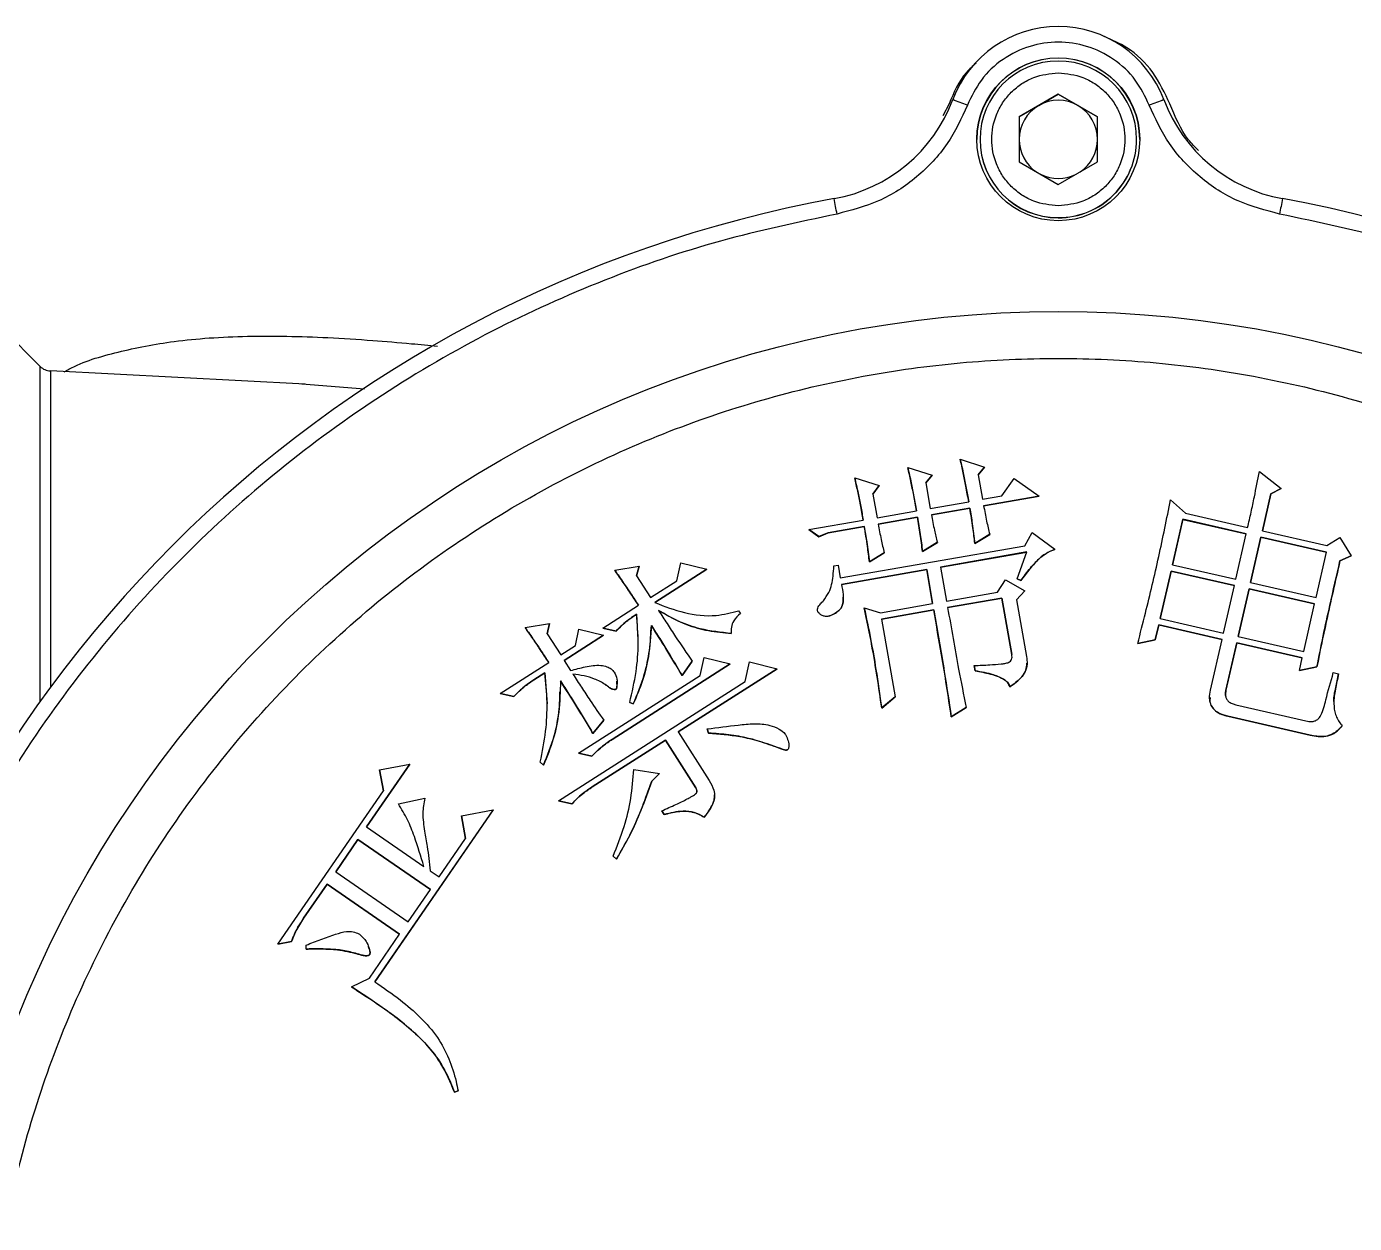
# Model space of a CAD drawing. Header units: millimetres. Extents: x 1890 to 4327, y 775 to 2498.
# Drawn here: x 3596.5 to 3681.3, y 2220.8 to 2297.2 of the extents above; entities that cross this region are included whole.
import ezdxf

# ---------------------------------------------------------------- set-up
doc = ezdxf.new("R2010")
doc.units = ezdxf.units.MM

msp = doc.modelspace()

# ---------------------------------------------------------------- linework, layer by layer
at = {"color": 7, "linetype": 'Continuous', "lineweight": 25}
for p, q in [((3662.436, 2292.929), (3659.936, 2291.486)), ((3661.186, 2292.201), (3662.436, 2292.923)), ((3664.936, 2291.486), (3662.436, 2292.929)), ((3662.436, 2292.923), (3662.436, 2292.929)), ((3662.436, 2292.923), (3663.686, 2292.201)), ((3655.466, 2292.311), (3655.069, 2291.546)), ((3659.936, 2291.479), (3661.186, 2292.201)), ((3663.686, 2292.201), (3664.936, 2291.479)), ((3659.936, 2291.486), (3659.936, 2288.599)), ((3664.936, 2288.599), (3664.936, 2291.486)), ((3657.436, 2290.041), (3657.436, 2290.03)), ((3667.436, 2290.03), (3667.436, 2290.041)), ((3659.936, 2288.599), (3662.436, 2287.156)), ((3662.436, 2287.156), (3664.936, 2288.599)), ((3597.409, 2275.541), (3595.077, 2277.873)), ((3597.408, 2254.143), (3597.409, 2275.541)), ((3614.339, 2274.397), (3598.063, 2275.25)), ((3598.063, 2275.25), (3598.063, 2255.043)), ((3618.131, 2274.094), (3614.125, 2274.408)), ((3656.171, 2269.611), (3657.727, 2269.11)), ((3652.821, 2269.095), (3654.383, 2268.597)), ((3657.727, 2269.11), (3657.324, 2268.62)), ((3657.324, 2268.618), (3657.727, 2269.108)), ((3657.727, 2269.11), (3657.727, 2269.108)), ((3675.282, 2268.84), (3676.662, 2267.746)), ((3649.431, 2268.435), (3650.99, 2267.934)), ((3650.99, 2267.934), (3650.597, 2267.377)), ((3650.597, 2267.375), (3650.99, 2267.932)), ((3650.99, 2267.934), (3650.99, 2267.932)), ((3654.383, 2268.597), (3653.977, 2268.106)), ((3653.977, 2268.106), (3654.262, 2266.472)), ((3653.978, 2268.104), (3654.383, 2268.594)), ((3654.383, 2268.597), (3654.383, 2268.594)), ((3657.324, 2268.62), (3657.599, 2267.055)), ((3658.824, 2267.269), (3659.61, 2268.389)), ((3659.61, 2268.389), (3661.208, 2267.264)), ((3650.597, 2267.377), (3650.859, 2265.879)), ((3657.599, 2267.055), (3658.824, 2267.269)), ((3661.208, 2267.264), (3657.668, 2266.647)), ((3657.668, 2266.645), (3661.208, 2267.261)), ((3661.208, 2267.264), (3661.208, 2267.261)), ((3669.611, 2267.017), (3670.551, 2266.164)), ((3676.012, 2267.397), (3675.473, 2265.037)), ((3675.473, 2265.036), (3676.012, 2267.395)), ((3676.662, 2267.746), (3676.012, 2267.397)), ((3676.012, 2267.395), (3676.662, 2267.744)), ((3676.012, 2267.397), (3676.012, 2267.395)), ((3676.662, 2267.746), (3676.662, 2267.744)), ((3650.859, 2265.879), (3653.379, 2266.318)), ((3654.262, 2266.472), (3656.713, 2266.901)), ((3656.782, 2266.493), (3654.332, 2266.064)), ((3654.332, 2266.062), (3656.782, 2266.491)), ((3656.782, 2266.493), (3656.782, 2266.491)), ((3670.551, 2266.164), (3674.53, 2265.252)), ((3646.503, 2265.119), (3649.976, 2265.725)), ((3650.045, 2265.317), (3647.731, 2264.911)), ((3647.731, 2264.909), (3650.045, 2265.314)), ((3650.045, 2265.317), (3650.045, 2265.314)), ((3653.448, 2265.91), (3650.929, 2265.471)), ((3650.929, 2265.469), (3653.448, 2265.908)), ((3653.448, 2265.91), (3653.448, 2265.908)), ((3670.392, 2265.776), (3669.727, 2262.876)), ((3669.727, 2262.876), (3670.392, 2265.774)), ((3674.437, 2264.849), (3670.392, 2265.776)), ((3670.392, 2265.776), (3670.392, 2265.774)), ((3670.392, 2265.774), (3674.437, 2264.847)), ((3647.143, 2264.669), (3646.503, 2265.119)), ((3646.503, 2265.119), (3646.503, 2265.117)), ((3646.503, 2265.117), (3647.143, 2264.667)), ((3647.731, 2264.911), (3647.143, 2264.669)), ((3647.143, 2264.667), (3647.731, 2264.909)), ((3647.143, 2264.669), (3647.143, 2264.667)), ((3647.731, 2264.911), (3647.731, 2264.909)), ((3658.056, 2264.818), (3657.108, 2264.233)), ((3657.108, 2264.231), (3658.056, 2264.816)), ((3658.056, 2264.818), (3658.056, 2264.816)), ((3660.288, 2264.086), (3660.771, 2264.944)), ((3660.771, 2264.944), (3662.222, 2263.863)), ((3673.772, 2261.949), (3674.437, 2264.849)), ((3675.38, 2264.633), (3674.715, 2261.733)), ((3674.715, 2261.733), (3675.38, 2264.631)), ((3679.562, 2263.678), (3675.38, 2264.633)), ((3675.38, 2264.633), (3675.38, 2264.631)), ((3675.38, 2264.631), (3679.561, 2263.676)), ((3675.473, 2265.037), (3679.587, 2264.096)), ((3679.587, 2264.096), (3680.414, 2264.615)), ((3680.414, 2264.615), (3681.144, 2263.454)), ((3648.514, 2262.032), (3660.288, 2264.086)), ((3651.319, 2263.642), (3650.369, 2263.056)), ((3650.369, 2263.054), (3651.319, 2263.64)), ((3651.319, 2263.642), (3651.319, 2263.64)), ((3654.712, 2264.307), (3653.759, 2263.719)), ((3653.759, 2263.717), (3654.712, 2264.305)), ((3653.759, 2263.719), (3653.759, 2263.717)), ((3654.712, 2264.307), (3654.712, 2264.305)), ((3660.429, 2263.691), (3654.915, 2262.728)), ((3654.915, 2262.726), (3660.429, 2263.688)), ((3657.108, 2264.233), (3657.108, 2264.231)), ((3659.815, 2261.972), (3660.429, 2263.691)), ((3678.896, 2260.778), (3679.562, 2263.678)), ((3634.103, 2262.531), (3635.667, 2262.79)), ((3635.667, 2262.79), (3635.485, 2262.176)), ((3635.485, 2262.176), (3635.667, 2262.788)), ((3635.667, 2262.79), (3635.667, 2262.788)), ((3638.074, 2261.858), (3638.328, 2263.006)), ((3638.328, 2263.006), (3639.993, 2262.592)), ((3648.101, 2262.8), (3648.373, 2262.848)), ((3648.373, 2262.848), (3648.514, 2262.032)), ((3650.369, 2263.056), (3650.369, 2263.054)), ((3669.727, 2262.876), (3673.772, 2261.949)), ((3681.144, 2263.454), (3680.427, 2263.12)), ((3680.427, 2263.118), (3681.144, 2263.452)), ((3680.427, 2263.12), (3680.427, 2263.118)), ((3681.144, 2263.454), (3681.144, 2263.452)), ((3635.485, 2262.176), (3636.381, 2260.774)), ((3639.993, 2262.592), (3636.661, 2260.461)), ((3636.661, 2260.458), (3639.993, 2262.59)), ((3639.993, 2262.592), (3639.993, 2262.59)), ((3654.031, 2262.573), (3648.586, 2261.623)), ((3648.586, 2261.621), (3654.031, 2262.571)), ((3654.411, 2260.395), (3654.031, 2262.573)), ((3654.031, 2262.573), (3654.031, 2262.571)), ((3654.031, 2262.571), (3654.411, 2260.395)), ((3654.915, 2262.728), (3655.295, 2260.55)), ((3660.047, 2261.87), (3659.815, 2261.972)), ((3659.815, 2261.972), (3659.815, 2261.97)), ((3659.815, 2261.97), (3660.047, 2261.868)), ((3669.634, 2262.471), (3668.941, 2259.437)), ((3668.941, 2259.437), (3669.634, 2262.468)), ((3673.68, 2261.543), (3669.634, 2262.471)), ((3669.634, 2262.471), (3669.634, 2262.468)), ((3669.634, 2262.468), (3673.679, 2261.541)), ((3636.381, 2260.774), (3638.074, 2261.858)), ((3655.295, 2260.55), (3658.562, 2261.12)), ((3658.562, 2261.12), (3659.058, 2261.908)), ((3659.058, 2261.908), (3660.301, 2261.215)), ((3660.301, 2261.215), (3659.769, 2260.629)), ((3659.77, 2260.627), (3660.301, 2261.213)), ((3660.047, 2261.87), (3660.047, 2261.868)), ((3660.301, 2261.215), (3660.301, 2261.213)), ((3672.986, 2258.51), (3673.68, 2261.543)), ((3674.622, 2261.328), (3673.929, 2258.294)), ((3673.929, 2258.294), (3674.622, 2261.326)), ((3678.804, 2260.372), (3674.622, 2261.328)), ((3674.622, 2261.328), (3674.622, 2261.326)), ((3674.622, 2261.326), (3678.803, 2260.37)), ((3674.715, 2261.733), (3678.896, 2260.778)), ((3633.343, 2258.832), (3635.621, 2260.289)), ((3648.704, 2260.801), (3648.704, 2260.803)), ((3651.075, 2259.812), (3654.411, 2260.395)), ((3658.839, 2260.747), (3655.367, 2260.141)), ((3655.367, 2260.139), (3658.839, 2260.745)), ((3659.469, 2257.141), (3658.839, 2260.747)), ((3658.839, 2260.747), (3658.839, 2260.745)), ((3658.839, 2260.745), (3659.469, 2257.139)), ((3659.769, 2260.629), (3660.399, 2257.023)), ((3678.11, 2257.339), (3678.804, 2260.372)), ((3635.493, 2259.713), (3635.493, 2259.711)), ((3635.493, 2259.711), (3635.58, 2258.078)), ((3642.019, 2259.937), (3642.132, 2259.762)), ((3650.04, 2260.126), (3651.075, 2259.812)), ((3650.04, 2260.126), (3650.04, 2260.124)), ((3654.483, 2259.987), (3651.147, 2259.404)), ((3651.147, 2259.402), (3654.483, 2259.985)), ((3651.147, 2259.404), (3652.012, 2254.437)), ((3654.483, 2259.987), (3654.483, 2259.985)), ((3668.941, 2259.437), (3672.986, 2258.51)), ((3628.378, 2258.871), (3629.94, 2259.128)), ((3629.94, 2259.128), (3629.793, 2258.457)), ((3629.794, 2258.457), (3629.94, 2259.125)), ((3629.94, 2259.128), (3629.94, 2259.125)), ((3631.589, 2257.71), (3631.82, 2258.765)), ((3631.82, 2258.765), (3633.389, 2258.37)), ((3634.203, 2258.642), (3633.343, 2258.832)), ((3633.343, 2258.832), (3633.343, 2258.83)), ((3633.343, 2258.83), (3634.203, 2258.64)), ((3634.203, 2258.64), (3634.203, 2258.642)), ((3636.443, 2259.004), (3636.443, 2259.002)), ((3668.848, 2259.034), (3668.63, 2258.089)), ((3668.63, 2258.087), (3668.848, 2259.032)), ((3672.894, 2258.107), (3668.848, 2259.034)), ((3668.848, 2259.034), (3668.848, 2259.032)), ((3668.848, 2259.032), (3672.893, 2258.105)), ((3629.793, 2258.457), (3630.654, 2257.111)), ((3630.654, 2257.111), (3631.589, 2257.71)), ((3633.389, 2258.37), (3630.877, 2256.762)), ((3630.878, 2256.76), (3633.389, 2258.368)), ((3633.389, 2258.37), (3633.389, 2258.368)), ((3668.63, 2258.089), (3667.51, 2257.847)), ((3667.51, 2257.845), (3668.63, 2258.087)), ((3667.51, 2257.847), (3667.51, 2257.845)), ((3668.63, 2258.089), (3668.63, 2258.087)), ((3672.151, 2254.87), (3672.894, 2258.107)), ((3673.836, 2257.891), (3673.14, 2254.855)), ((3673.14, 2254.853), (3673.836, 2257.889)), ((3678.018, 2256.936), (3673.836, 2257.891)), ((3673.836, 2257.891), (3673.836, 2257.889)), ((3673.836, 2257.889), (3678.017, 2256.934)), ((3673.929, 2258.294), (3678.11, 2257.339)), ((3639.556, 2255.809), (3639.81, 2256.96)), ((3639.81, 2256.96), (3641.475, 2256.541)), ((3659.469, 2257.139), (3659.469, 2257.141)), ((3677.833, 2256.126), (3678.018, 2256.936)), ((3626.798, 2254.646), (3629.893, 2256.626)), ((3629.649, 2255.976), (3628.948, 2255.529)), ((3629.649, 2255.976), (3629.649, 2255.974)), ((3630.877, 2256.762), (3631.288, 2256.12)), ((3641.475, 2256.541), (3633.939, 2251.72)), ((3633.939, 2251.718), (3641.475, 2256.539)), ((3644.472, 2256.235), (3638.161, 2252.198)), ((3638.162, 2252.196), (3644.472, 2256.233)), ((3639.053, 2256.721), (3638.403, 2255.809)), ((3638.403, 2255.807), (3639.053, 2256.719)), ((3639.053, 2256.721), (3639.053, 2256.719)), ((3641.475, 2256.541), (3641.475, 2256.539)), ((3642.438, 2255.426), (3642.708, 2256.672)), ((3642.708, 2256.672), (3644.472, 2256.235)), ((3644.472, 2256.235), (3644.472, 2256.233)), ((3657.124, 2256.098), (3657.065, 2256.44)), ((3657.065, 2256.44), (3657.065, 2256.438)), ((3657.065, 2256.438), (3657.124, 2256.096)), ((3657.124, 2256.098), (3657.124, 2256.096)), ((3660.444, 2256.581), (3660.444, 2256.583)), ((3678.953, 2256.363), (3677.833, 2256.126)), ((3677.833, 2256.124), (3678.953, 2256.361)), ((3677.833, 2256.126), (3677.833, 2256.124)), ((3678.953, 2256.363), (3678.953, 2256.361)), ((3680.001, 2255.983), (3680.337, 2255.906)), ((3628.948, 2255.527), (3629.649, 2255.974)), ((3628.948, 2255.529), (3628.948, 2255.527)), ((3629.649, 2255.974), (3629.78, 2253.993)), ((3630.517, 2247.803), (3642.438, 2255.426)), ((3631.784, 2250.839), (3639.556, 2255.809)), ((3633.502, 2255.231), (3633.502, 2255.229)), ((3634.253, 2255.443), (3634.253, 2255.445)), ((3638.403, 2255.809), (3638.403, 2255.807)), ((3627.659, 2254.458), (3626.798, 2254.646)), ((3626.798, 2254.646), (3626.798, 2254.643)), ((3626.798, 2254.643), (3627.659, 2254.456)), ((3627.659, 2254.458), (3627.659, 2254.456)), ((3630.634, 2254.752), (3630.634, 2254.755)), ((3634.19, 2254.929), (3634.19, 2254.931)), ((3652.012, 2254.437), (3651.155, 2253.728)), ((3651.155, 2253.725), (3652.012, 2254.434)), ((3652.012, 2254.437), (3652.012, 2254.434)), ((3659.335, 2255.084), (3659.335, 2255.082)), ((3672.096, 2254.392), (3672.096, 2254.39)), ((3673.14, 2254.855), (3673.14, 2254.853)), ((3635.287, 2253.985), (3635.061, 2254.086)), ((3635.061, 2254.086), (3635.061, 2254.083)), ((3635.061, 2254.083), (3635.287, 2253.983)), ((3635.287, 2253.985), (3635.287, 2253.983)), ((3651.155, 2253.728), (3651.155, 2253.725)), ((3656.554, 2253.756), (3655.601, 2253.168)), ((3655.601, 2253.166), (3656.554, 2253.754)), ((3656.554, 2253.756), (3656.554, 2253.754)), ((3673.78, 2253.93), (3678.434, 2252.864)), ((3633.404, 2252.943), (3632.714, 2252.092)), ((3632.714, 2252.09), (3633.404, 2252.94)), ((3633.404, 2252.943), (3633.404, 2252.94)), ((3655.601, 2253.168), (3655.601, 2253.166)), ((3678.519, 2251.994), (3673.258, 2253.198)), ((3673.258, 2253.198), (3673.258, 2253.196)), ((3673.258, 2253.196), (3678.519, 2251.992)), ((3632.714, 2252.092), (3632.714, 2252.09)), ((3638.161, 2252.198), (3640.142, 2249.1)), ((3640.101, 2252.123), (3640.011, 2252.396)), ((3640.011, 2252.396), (3640.011, 2252.393)), ((3640.011, 2252.393), (3640.101, 2252.121)), ((3640.101, 2252.123), (3640.101, 2252.121)), ((3678.519, 2251.994), (3678.519, 2251.992)), ((3637.342, 2251.674), (3632.667, 2248.684)), ((3632.667, 2248.682), (3637.342, 2251.672)), ((3633.939, 2251.718), (3633.939, 2251.72)), ((3639.284, 2248.635), (3637.342, 2251.674)), ((3637.342, 2251.674), (3637.342, 2251.672)), ((3637.342, 2251.672), (3639.284, 2248.633)), ((3644.567, 2251.189), (3644.567, 2251.191)), ((3645.142, 2251.065), (3645.142, 2251.063)), ((3645.207, 2251.471), (3645.207, 2251.473)), ((3621.017, 2250.132), (3618.258, 2246.133)), ((3618.259, 2246.132), (3621.017, 2250.13)), ((3619.085, 2249.778), (3621.017, 2250.132)), ((3621.017, 2250.132), (3621.017, 2250.13)), ((3629.557, 2250.074), (3629.349, 2250.269)), ((3629.349, 2250.269), (3629.349, 2250.267)), ((3629.349, 2250.267), (3629.557, 2250.071)), ((3629.557, 2250.074), (3629.557, 2250.071)), ((3632.647, 2250.649), (3631.784, 2250.839)), ((3631.784, 2250.839), (3631.784, 2250.837)), ((3631.784, 2250.837), (3632.647, 2250.647)), ((3632.647, 2250.649), (3632.647, 2250.647)), ((3619.337, 2248.427), (3619.085, 2249.778)), ((3619.085, 2249.778), (3619.085, 2249.776)), ((3619.085, 2249.776), (3619.336, 2248.426)), ((3635.323, 2249.809), (3636.975, 2249.547)), ((3636.975, 2249.547), (3636.466, 2249.057)), ((3636.466, 2249.054), (3636.975, 2249.545)), ((3636.975, 2249.547), (3636.975, 2249.545)), ((3612.594, 2238.654), (3619.337, 2248.427)), ((3632.667, 2248.684), (3632.667, 2248.682)), ((3636.466, 2249.057), (3636.466, 2249.054)), ((3639.284, 2248.635), (3639.284, 2248.633)), ((3620.285, 2247.602), (3621.969, 2247.959)), ((3631.375, 2247.613), (3630.517, 2247.803)), ((3630.517, 2247.803), (3630.517, 2247.801)), ((3630.517, 2247.801), (3631.375, 2247.611)), ((3631.375, 2247.613), (3631.375, 2247.611)), ((3640.487, 2248.17), (3640.487, 2248.172)), ((3626.344, 2247.214), (3618.774, 2236.242)), ((3618.774, 2236.24), (3626.344, 2247.212)), ((3624.317, 2246.845), (3626.344, 2247.214)), ((3624.584, 2245.393), (3624.317, 2246.845)), ((3624.317, 2246.845), (3624.317, 2246.842)), ((3624.317, 2246.842), (3624.584, 2245.393)), ((3626.344, 2247.214), (3626.344, 2247.212)), ((3637.252, 2246.925), (3637.103, 2247.158)), ((3637.103, 2247.158), (3637.103, 2247.156)), ((3637.103, 2247.156), (3637.252, 2246.923)), ((3637.252, 2246.925), (3637.252, 2246.923)), ((3639.826, 2246.758), (3639.826, 2246.76)), ((3618.258, 2246.133), (3621.915, 2243.611)), ((3617.706, 2245.332), (3616.288, 2243.274)), ((3616.289, 2243.274), (3617.706, 2245.33)), ((3622.337, 2242.137), (3617.706, 2245.332)), ((3617.706, 2245.33), (3617.706, 2245.332)), ((3617.706, 2245.33), (3622.336, 2242.135)), ((3622.889, 2242.938), (3624.584, 2245.393)), ((3634.216, 2244.079), (3634.008, 2244.274)), ((3634.008, 2244.274), (3634.008, 2244.272)), ((3634.008, 2244.272), (3634.216, 2244.077)), ((3616.288, 2243.274), (3620.919, 2240.079)), ((3622.316, 2243.333), (3622.889, 2242.938)), ((3634.216, 2244.077), (3634.216, 2244.079)), ((3615.736, 2242.476), (3614.236, 2240.303)), ((3614.236, 2240.301), (3615.736, 2242.473)), ((3620.367, 2239.28), (3615.736, 2242.476)), ((3615.736, 2242.476), (3615.736, 2242.473)), ((3615.736, 2242.473), (3620.366, 2239.279)), ((3620.919, 2240.079), (3622.337, 2242.137)), ((3614.236, 2240.303), (3614.236, 2240.301)), ((3618.433, 2236.478), (3620.367, 2239.28)), ((3613.463, 2238.813), (3612.594, 2238.654)), ((3612.594, 2238.652), (3613.463, 2238.811)), ((3612.594, 2238.654), (3612.594, 2238.652)), ((3613.463, 2238.813), (3613.463, 2238.811)), ((3614.4, 2238.335), (3614.403, 2238.584)), ((3618.382, 2238.477), (3618.382, 2238.479)), ((3617.649, 2238.032), (3617.649, 2238.03)), ((3618.458, 2237.979), (3618.458, 2237.981)), ((3617.287, 2235.921), (3618.433, 2236.478)), ((3624.096, 2229.284), (3623.865, 2229.191)), ((3623.865, 2229.189), (3624.096, 2229.282)), ((3623.865, 2229.191), (3623.865, 2229.189)), ((3624.096, 2229.284), (3624.096, 2229.282))]:
    msp.add_line(p, q, dxfattribs=at)
for centre, radius in [((3662.436, 2290.047), 5.2), ((3662.436, 2207.547), 71.5)]:
    msp.add_circle(centre, radius, dxfattribs=at)
for centre, radius, start, end in [((3662.436, 2290.045), 7.2, 20.5868, 159.4132), ((3662.436, 2290.03), 5.2, 0.00011, 179.99974), ((3662.436, 2290.041), 5, 359.99994, 179.99975), ((3646.335, 2296.093), 10, 280.30605, 339.41322), ((3612.595, 2175.697), 124.573, 69.2983, 69.75789), ((3662.436, 2290.036), 2.5, 59.99975, 119.99962), ((3712.278, 2175.696), 124.574, 110.24211, 110.7017), ((3678.538, 2296.093), 10, 200.58678, 259.69395), ((3662.436, 2290.036), 2.5, 119.9996, 179.99966), ((3662.436, 2290.036), 2.5, 359.99971, 59.99978), ((3662.436, 2290.041), 5, 179.99991, 269.99976), ((3662.436, 2290.03), 5, 179.99991, 269.99976), ((3662.436, 2290.036), 2.5, 179.99971, 236.17979), ((3662.436, 2290.041), 5, 269.99962, 359.99978), ((3662.436, 2290.03), 5, 269.99962, 359.99978), ((3662.436, 2290.036), 2.5, 303.81959, 359.99967), ((3662.436, 2290.036), 2.5, 243.81973, 296.17964), ((3662.436, 2207.545), 80, 100.30604, 169.69383), ((3010.152, 2169.485), 648.57, 10.284007, 10.372163), ((4314.74, 2169.481), 648.589, 169.627839, 169.715992), ((3662.437, 2207.545), 80, 10.30617, 79.69396), ((3598.116, 2276.248), 1, 224.99969, 266.99945)]:
    msp.add_arc(centre, radius, start, end, dxfattribs=at)
for points, knots in [([(3668.241, 2292.227), (3667.976, 2292.78), (3667.435, 2293.914), (3666.017, 2295.223), (3664.301, 2296.061), (3662.436, 2296.337), (3660.572, 2296.061), (3658.856, 2295.223), (3657.438, 2293.914), (3656.897, 2292.78), (3656.632, 2292.227)], [0, 0, 0, 0, 0.122089, 0.25, 0.377911, 0.5, 0.622089, 0.75, 0.877911, 1, 1, 1, 1]), ([(3669.562, 2292.311), (3669.235, 2293.001), (3668.582, 2294.381), (3667.064, 2295.873), (3665.868, 2296.388), (3665.374, 2296.601)], [0, 0, 0, 0, 0.369702, 0.739405, 1, 1, 1, 1]), ([(3657.183, 2294.904), (3656.967, 2294.714), (3656.177, 2294.017), (3655.766, 2293.029), (3655.466, 2292.311)], [0, 0, 0, 0, 0.272938, 1, 1, 1, 1]), ([(3662.436, 2285.792), (3661.902, 2285.849), (3661.079, 2285.937), (3660.09, 2286.467), (3659.41, 2287.015), (3658.858, 2287.696), (3658.344, 2288.685), (3658.084, 2290.042), (3658.344, 2291.4), (3658.858, 2292.389), (3659.41, 2293.07), (3660.09, 2293.618), (3661.079, 2294.148), (3661.902, 2294.236), (3662.436, 2294.292)], [0, 0, 0, 0, 0.119728, 0.18418, 0.25, 0.31582, 0.380272, 0.5, 0.619728, 0.68418, 0.75, 0.81582, 0.880272, 1, 1, 1, 1]), ([(3662.436, 2294.292), (3662.971, 2294.236), (3663.793, 2294.148), (3664.783, 2293.618), (3665.463, 2293.07), (3666.015, 2292.389), (3666.529, 2291.399), (3666.789, 2290.042), (3666.529, 2288.685), (3666.015, 2287.696), (3665.463, 2287.015), (3664.783, 2286.467), (3663.793, 2285.937), (3662.971, 2285.849), (3662.436, 2285.792)], [0, 0, 0, 0, 0.119728, 0.18418, 0.25, 0.31582, 0.380272, 0.5, 0.619728, 0.68418, 0.75, 0.81582, 0.880272, 1, 1, 1, 1]), ([(3656.632, 2292.227), (3656.241, 2291.38), (3655.446, 2289.657), (3653.456, 2287.565), (3651.043, 2285.981), (3649.206, 2285.506), (3648.303, 2285.272)], [0, 0, 0, 0, 0.245796, 0.5, 0.754204, 1, 1, 1, 1]), ([(3676.57, 2285.272), (3675.667, 2285.506), (3673.83, 2285.981), (3671.417, 2287.565), (3669.427, 2289.657), (3668.631, 2291.38), (3668.241, 2292.227)], [0, 0, 0, 0, 0.245796, 0.5, 0.754204, 1, 1, 1, 1]), ([(3671.384, 2289.322), (3671.165, 2289.547), (3670.342, 2290.392), (3669.892, 2291.499), (3669.562, 2292.311)], [0, 0, 0, 0, 0.265546, 1, 1, 1, 1]), ([(3648.303, 2285.272), (3645.807, 2284.746), (3640.77, 2283.683), (3633.392, 2281.145), (3626.15, 2277.875), (3619.171, 2273.813), (3612.568, 2269.001), (3606.475, 2263.509), (3600.982, 2257.415), (3596.17, 2250.812), (3592.108, 2243.833), (3588.839, 2236.591), (3586.3, 2229.214), (3585.237, 2224.177), (3584.711, 2221.681)], [0, 0, 0, 0, 0.079959, 0.161371, 0.244142, 0.328893, 0.414217, 0.5, 0.585778, 0.671102, 0.755858, 0.838624, 0.920039, 1, 1, 1, 1]), ([(3740.162, 2221.681), (3739.635, 2224.176), (3738.573, 2229.214), (3736.034, 2236.591), (3732.765, 2243.833), (3728.703, 2250.812), (3723.891, 2257.415), (3718.398, 2263.508), (3712.305, 2269.001), (3705.702, 2273.813), (3698.723, 2277.875), (3691.481, 2281.145), (3684.104, 2283.683), (3679.066, 2284.746), (3676.57, 2285.272)], [0, 0, 0, 0, 0.079959, 0.161371, 0.244142, 0.328893, 0.414217, 0.5, 0.585778, 0.671102, 0.755858, 0.838624, 0.920039, 1, 1, 1, 1]), ([(3598.951, 2275.203), (3599.046, 2275.258), (3600.045, 2275.832), (3602.36, 2276.497), (3605.397, 2277.108), (3608.216, 2277.376), (3610.616, 2277.483), (3613.148, 2277.483), (3615.815, 2277.39), (3618.478, 2277.221), (3620.82, 2277.027), (3622.229, 2276.885), (3622.785, 2276.829)], [0, 0, 0, 0, 0.017525, 0.184137, 0.353482, 0.450762, 0.551832, 0.651487, 0.750721, 0.855208, 0.942911, 1, 1, 1, 1]), ([(3593.936, 2207.553), (3593.991, 2209.642), (3594.101, 2213.821), (3595.011, 2220.159), (3596.497, 2226.512), (3598.671, 2232.877), (3601.502, 2239.101), (3605.016, 2245.123), (3609.17, 2250.815), (3613.913, 2256.077), (3619.175, 2260.82), (3624.866, 2264.974), (3630.889, 2268.488), (3637.112, 2271.319), (3643.478, 2273.491), (3649.83, 2274.986), (3656.169, 2275.863), (3662.436, 2276.148), (3668.704, 2275.863), (3675.042, 2274.986), (3681.395, 2273.491), (3687.761, 2271.319), (3693.984, 2268.488), (3700.006, 2264.974), (3705.698, 2260.82), (3710.96, 2256.077), (3715.703, 2250.815), (3719.857, 2245.123), (3723.371, 2239.101), (3726.202, 2232.878), (3728.376, 2226.512), (3729.862, 2220.159), (3730.772, 2213.821), (3730.882, 2209.642), (3730.936, 2207.553)], [0, 0, 0, 0, 0.0291236, 0.0582485, 0.08912, 0.1199941, 0.1519015, 0.1843128, 0.2170688, 0.25, 0.2829312, 0.3156872, 0.3480985, 0.3800059, 0.4108775, 0.4417515, 0.4708745, 0.5, 0.529123, 0.5582485, 0.58912, 0.6199941, 0.6519015, 0.6843128, 0.7170688, 0.75, 0.7829312, 0.8156872, 0.8480985, 0.8800059, 0.9108775, 0.9417515, 0.9708751, 1, 1, 1, 1]), ([(3656.713, 2266.901), (3656.654, 2267.23), (3656.544, 2267.847), (3656.364, 2268.751), (3656.235, 2269.324), (3656.171, 2269.611)], [0, 0, 0, 0, 0.361832, 0.680859, 1, 1, 1, 1]), ([(3656.171, 2269.609), (3656.244, 2269.284), (3656.381, 2268.672), (3656.558, 2267.767), (3656.661, 2267.189), (3656.713, 2266.899)], [0, 0, 0, 0, 0.361838, 0.680876, 1, 1, 1, 1]), ([(3653.379, 2266.318), (3653.32, 2266.647), (3653.208, 2267.275), (3653.024, 2268.201), (3652.889, 2268.797), (3652.821, 2269.095)], [0, 0, 0, 0, 0.353076, 0.676475, 1, 1, 1, 1]), ([(3652.821, 2269.093), (3652.895, 2268.768), (3653.036, 2268.145), (3653.219, 2267.218), (3653.325, 2266.617), (3653.379, 2266.316)], [0, 0, 0, 0, 0.353086, 0.676497, 1, 1, 1, 1]), ([(3674.53, 2265.252), (3674.604, 2265.577), (3674.752, 2266.227), (3675.005, 2267.423), (3675.176, 2268.295), (3675.282, 2268.84)], [0, 0, 0, 0, 0.2727442, 0.5454921, 1, 1, 1, 1]), ([(3649.976, 2265.725), (3649.917, 2266.053), (3649.806, 2266.671), (3649.628, 2267.575), (3649.497, 2268.148), (3649.431, 2268.435)], [0, 0, 0, 0, 0.361759, 0.680808, 1, 1, 1, 1]), ([(3649.431, 2268.433), (3649.505, 2268.108), (3649.644, 2267.496), (3649.821, 2266.591), (3649.924, 2266.012), (3649.976, 2265.723)], [0, 0, 0, 0, 0.361772, 0.680844, 1, 1, 1, 1]), ([(3667.51, 2257.847), (3667.675, 2258.493), (3668.146, 2260.335), (3668.867, 2263.388), (3669.363, 2265.807), (3669.611, 2267.017)], [0, 0, 0, 0, 0.212581, 0.606192, 1, 1, 1, 1]), ([(3657.108, 2264.233), (3657.068, 2264.564), (3657.003, 2265.107), (3656.888, 2265.86), (3656.817, 2266.282), (3656.782, 2266.493)], [0, 0, 0, 0, 0.437841, 0.718884, 1, 1, 1, 1]), ([(3656.782, 2266.491), (3656.837, 2266.162), (3656.928, 2265.622), (3657.031, 2264.868), (3657.083, 2264.443), (3657.108, 2264.231)], [0, 0, 0, 0, 0.43784, 0.718882, 1, 1, 1, 1]), ([(3657.668, 2266.647), (3657.697, 2266.483), (3657.756, 2266.155), (3657.878, 2265.544), (3657.987, 2265.1), (3658.056, 2264.818)], [0, 0, 0, 0, 0.267397, 0.53481, 1, 1, 1, 1]), ([(3650.369, 2263.056), (3650.331, 2263.388), (3650.27, 2263.932), (3650.154, 2264.684), (3650.081, 2265.106), (3650.045, 2265.317)], [0, 0, 0, 0, 0.437947, 0.718933, 1, 1, 1, 1]), ([(3650.045, 2265.314), (3650.101, 2264.986), (3650.192, 2264.446), (3650.301, 2263.693), (3650.346, 2263.267), (3650.369, 2263.054)], [0, 0, 0, 0, 0.437874, 0.718843, 1, 1, 1, 1]), ([(3650.929, 2265.471), (3650.959, 2265.307), (3651.019, 2264.979), (3651.143, 2264.368), (3651.251, 2263.924), (3651.319, 2263.642)], [0, 0, 0, 0, 0.267337, 0.534687, 1, 1, 1, 1]), ([(3653.759, 2263.719), (3653.716, 2264.085), (3653.651, 2264.635), (3653.539, 2265.364), (3653.478, 2265.728), (3653.448, 2265.91)], [0, 0, 0, 0, 0.499817, 0.749886, 1, 1, 1, 1]), ([(3653.448, 2265.908), (3653.508, 2265.544), (3653.599, 2264.998), (3653.694, 2264.267), (3653.737, 2263.9), (3653.759, 2263.717)], [0, 0, 0, 0, 0.499817, 0.749886, 1, 1, 1, 1]), ([(3654.332, 2266.064), (3654.362, 2265.9), (3654.423, 2265.572), (3654.539, 2264.984), (3654.646, 2264.565), (3654.712, 2264.307)], [0, 0, 0, 0, 0.278089, 0.556193, 1, 1, 1, 1]), ([(3662.222, 2263.863), (3662.005, 2263.772), (3661.529, 2263.573), (3660.797, 2262.869), (3660.339, 2262.259), (3660.047, 2261.87)], [0, 0, 0, 0, 0.234297, 0.511813, 1, 1, 1, 1]), ([(3660.047, 2261.868), (3660.244, 2262.137), (3660.632, 2262.667), (3661.28, 2263.353), (3661.84, 2263.744), (3662.169, 2263.845), (3662.222, 2263.861)], [0, 0, 0, 0, 0.333791, 0.656332, 0.944524, 1, 1, 1, 1]), ([(3647.433, 2260.58), (3647.56, 2260.751), (3647.902, 2261.211), (3648.047, 2262.011), (3648.086, 2262.583), (3648.101, 2262.8)], [0, 0, 0, 0, 0.268239, 0.722981, 1, 1, 1, 1]), ([(3680.427, 2263.12), (3680.279, 2262.471), (3679.982, 2261.171), (3679.473, 2258.922), (3679.146, 2257.316), (3678.953, 2256.363)], [0, 0, 0, 0, 0.289148, 0.578294, 1, 1, 1, 1]), ([(3678.953, 2256.361), (3679.084, 2257.015), (3679.345, 2258.322), (3679.847, 2260.573), (3680.211, 2262.171), (3680.427, 2263.118)], [0, 0, 0, 0, 0.289249, 0.578393, 1, 1, 1, 1]), ([(3635.621, 2260.289), (3635.439, 2260.568), (3635.101, 2261.085), (3634.59, 2261.829), (3634.265, 2262.297), (3634.103, 2262.531)], [0, 0, 0, 0, 0.369297, 0.684635, 1, 1, 1, 1]), ([(3634.103, 2262.529), (3634.293, 2262.255), (3634.645, 2261.747), (3635.155, 2261.002), (3635.466, 2260.525), (3635.621, 2260.286)], [0, 0, 0, 0, 0.3693, 0.684618, 1, 1, 1, 1]), ([(3648.586, 2261.623), (3648.628, 2261.411), (3648.712, 2260.985), (3648.717, 2260.459), (3648.574, 2260.1), (3648.313, 2259.86), (3648.041, 2259.665), (3647.802, 2259.599), (3647.749, 2259.584)], [0, 0, 0, 0, 0.257526, 0.517626, 0.611553, 0.706057, 0.933936, 1, 1, 1, 1]), ([(3636.661, 2260.461), (3637.286, 2260.22), (3638.538, 2259.737), (3640.407, 2259.52), (3641.541, 2259.813), (3642.019, 2259.937)], [0, 0, 0, 0, 0.365081, 0.731832, 1, 1, 1, 1]), ([(3647.053, 2259.954), (3647.057, 2260.006), (3647.069, 2260.167), (3647.238, 2260.369), (3647.372, 2260.514), (3647.433, 2260.58)], [0, 0, 0, 0, 0.206018, 0.636041, 1, 1, 1, 1]), ([(3647.749, 2259.582), (3647.874, 2259.63), (3648.121, 2259.725), (3648.405, 2259.928), (3648.606, 2260.152), (3648.701, 2260.446), (3648.696, 2260.665), (3648.693, 2260.801)], [0, 0, 0, 0, 0.236926, 0.466697, 0.61348, 0.760083, 1, 1, 1, 1]), ([(3635.493, 2259.713), (3635.354, 2259.62), (3635.077, 2259.435), (3634.635, 2259.088), (3634.361, 2258.805), (3634.203, 2258.642)], [0, 0, 0, 0, 0.297538, 0.595282, 1, 1, 1, 1]), ([(3634.203, 2258.64), (3634.318, 2258.761), (3634.549, 2259.002), (3634.978, 2259.364), (3635.305, 2259.584), (3635.493, 2259.711)], [0, 0, 0, 0, 0.297563, 0.595363, 1, 1, 1, 1]), ([(3635.061, 2254.086), (3635.213, 2254.736), (3635.504, 2255.978), (3635.652, 2257.875), (3635.546, 2259.097), (3635.493, 2259.713)], [0, 0, 0, 0, 0.352766, 0.673509, 1, 1, 1, 1]), ([(3641.552, 2258.483), (3640.886, 2258.557), (3639.742, 2258.684), (3638.176, 2259.221), (3637.333, 2259.71), (3636.905, 2259.957)], [0, 0, 0, 0, 0.407022, 0.699492, 1, 1, 1, 1]), ([(3636.905, 2259.957), (3637.085, 2259.676), (3637.443, 2259.114), (3638.148, 2258.028), (3638.695, 2257.237), (3639.053, 2256.721)], [0, 0, 0, 0, 0.257454, 0.514908, 1, 1, 1, 1]), ([(3636.905, 2259.955), (3637.49, 2259.625), (3638.496, 2259.057), (3640.095, 2258.632), (3641.063, 2258.531), (3641.552, 2258.481)], [0, 0, 0, 0, 0.407493, 0.700455, 1, 1, 1, 1]), ([(3642.132, 2259.762), (3641.974, 2259.618), (3641.708, 2259.375), (3641.537, 2258.897), (3641.547, 2258.617), (3641.552, 2258.483)], [0, 0, 0, 0, 0.431037, 0.72606, 1, 1, 1, 1]), ([(3647.749, 2259.584), (3647.668, 2259.576), (3647.518, 2259.562), (3647.308, 2259.643), (3647.167, 2259.761), (3647.076, 2259.867), (3647.058, 2259.933), (3647.053, 2259.954)], [0, 0, 0, 0, 0.281585, 0.522569, 0.762523, 0.925805, 1, 1, 1, 1]), ([(3651.155, 2253.728), (3651.062, 2254.388), (3650.876, 2255.708), (3650.518, 2257.844), (3650.21, 2259.311), (3650.04, 2260.126)], [0, 0, 0, 0, 0.307881, 0.615778, 1, 1, 1, 1]), ([(3650.04, 2260.124), (3650.178, 2259.471), (3650.455, 2258.167), (3650.827, 2256.033), (3651.038, 2254.549), (3651.155, 2253.725)], [0, 0, 0, 0, 0.307881, 0.61578, 1, 1, 1, 1]), ([(3655.601, 2253.168), (3655.503, 2253.827), (3655.308, 2255.146), (3654.926, 2257.418), (3654.648, 2259.031), (3654.483, 2259.987)], [0, 0, 0, 0, 0.289421, 0.578839, 1, 1, 1, 1]), ([(3654.483, 2259.985), (3654.597, 2259.328), (3654.824, 2258.014), (3655.212, 2255.744), (3655.456, 2254.125), (3655.601, 2253.166)], [0, 0, 0, 0, 0.289416, 0.578835, 1, 1, 1, 1]), ([(3655.367, 2260.141), (3655.483, 2259.485), (3655.714, 2258.171), (3656.091, 2256.04), (3656.389, 2254.571), (3656.554, 2253.756)], [0, 0, 0, 0, 0.3079389, 0.6158743, 1, 1, 1, 1]), ([(3629.893, 2256.626), (3629.712, 2256.906), (3629.376, 2257.424), (3628.869, 2258.171), (3628.542, 2258.638), (3628.378, 2258.871)], [0, 0, 0, 0, 0.369183, 0.684555, 1, 1, 1, 1]), ([(3628.378, 2258.869), (3628.569, 2258.596), (3628.925, 2258.09), (3629.428, 2257.341), (3629.738, 2256.863), (3629.893, 2256.624)], [0, 0, 0, 0, 0.369183, 0.684554, 1, 1, 1, 1]), ([(3636.443, 2259.004), (3636.402, 2258.337), (3636.33, 2257.144), (3635.921, 2255.453), (3635.5, 2254.478), (3635.287, 2253.985)], [0, 0, 0, 0, 0.386257, 0.690164, 1, 1, 1, 1]), ([(3635.287, 2253.983), (3635.547, 2254.601), (3636.01, 2255.704), (3636.358, 2257.409), (3636.415, 2258.468), (3636.443, 2259.002)], [0, 0, 0, 0, 0.386701, 0.69077, 1, 1, 1, 1]), ([(3638.403, 2255.809), (3638.232, 2256.096), (3637.891, 2256.668), (3637.244, 2257.737), (3636.755, 2258.512), (3636.443, 2259.004)], [0, 0, 0, 0, 0.266774, 0.533551, 1, 1, 1, 1]), ([(3636.443, 2259.002), (3636.621, 2258.72), (3636.977, 2258.157), (3637.636, 2257.095), (3638.105, 2256.308), (3638.403, 2255.807)], [0, 0, 0, 0, 0.266774, 0.533551, 1, 1, 1, 1]), ([(3657.065, 2256.44), (3657.398, 2256.452), (3657.97, 2256.472), (3658.626, 2256.521), (3659.029, 2256.566), (3659.237, 2256.619), (3659.379, 2256.72), (3659.457, 2256.835), (3659.488, 2256.983), (3659.475, 2257.086), (3659.469, 2257.141)], [0, 0, 0, 0, 0.358025, 0.615683, 0.704922, 0.795041, 0.841826, 0.888488, 0.9407, 1, 1, 1, 1]), ([(3660.399, 2257.023), (3660.425, 2256.856), (3660.477, 2256.526), (3660.336, 2256.038), (3659.976, 2255.514), (3659.587, 2255.253), (3659.335, 2255.084)], [0, 0, 0, 0, 0.211302, 0.416468, 0.621501, 1, 1, 1, 1]), ([(3629.349, 2250.269), (3629.48, 2250.924), (3629.732, 2252.187), (3629.824, 2254.108), (3629.708, 2255.35), (3629.649, 2255.976)], [0, 0, 0, 0, 0.348691, 0.672019, 1, 1, 1, 1]), ([(3631.288, 2256.12), (3631.597, 2256.202), (3632.226, 2256.368), (3633.021, 2256.5), (3633.58, 2256.382), (3633.892, 2256.242), (3634.017, 2256.085), (3634.077, 2256.009)], [0, 0, 0, 0, 0.325958, 0.662347, 0.799326, 0.902609, 1, 1, 1, 1]), ([(3634.077, 2256.009), (3634.145, 2255.868), (3634.254, 2255.64), (3634.261, 2255.316), (3634.238, 2255.123), (3634.235, 2254.994), (3634.203, 2254.948), (3634.19, 2254.931)], [0, 0, 0, 0, 0.414992, 0.667292, 0.851809, 0.943552, 1, 1, 1, 1]), ([(3659.335, 2255.084), (3659.303, 2255.171), (3659.24, 2255.344), (3658.882, 2255.63), (3658.175, 2255.91), (3657.52, 2256.028), (3657.124, 2256.098)], [0, 0, 0, 0, 0.10724, 0.21472, 0.525104, 1, 1, 1, 1]), ([(3657.124, 2256.096), (3657.451, 2256.037), (3658.11, 2255.918), (3658.841, 2255.668), (3659.247, 2255.332), (3659.306, 2255.163), (3659.335, 2255.082)], [0, 0, 0, 0, 0.394561, 0.792656, 0.89916, 1, 1, 1, 1]), ([(3659.335, 2255.082), (3659.616, 2255.273), (3660.034, 2255.558), (3660.382, 2256.126), (3660.419, 2256.436), (3660.436, 2256.582)], [0, 0, 0, 0, 0.5209646, 0.773813, 1, 1, 1, 1]), ([(3678.434, 2252.864), (3678.524, 2252.86), (3678.688, 2252.851), (3678.917, 2252.93), (3679.095, 2253.074), (3679.355, 2253.501), (3679.57, 2254.511), (3679.833, 2255.41), (3680.001, 2255.983)], [0, 0, 0, 0, 0.07162, 0.129699, 0.187858, 0.251244, 0.523134, 1, 1, 1, 1]), ([(3628.948, 2255.529), (3628.81, 2255.436), (3628.532, 2255.251), (3628.093, 2254.902), (3627.817, 2254.62), (3627.659, 2254.458)], [0, 0, 0, 0, 0.297582, 0.595326, 1, 1, 1, 1]), ([(3627.659, 2254.456), (3627.774, 2254.577), (3628.004, 2254.818), (3628.435, 2255.178), (3628.761, 2255.399), (3628.948, 2255.527)], [0, 0, 0, 0, 0.297614, 0.595386, 1, 1, 1, 1]), ([(3630.641, 2255.457), (3630.624, 2254.789), (3630.593, 2253.539), (3630.234, 2251.716), (3629.784, 2250.625), (3629.557, 2250.074)], [0, 0, 0, 0, 0.361932, 0.677077, 1, 1, 1, 1]), ([(3632.714, 2252.092), (3632.548, 2252.382), (3632.216, 2252.96), (3631.517, 2254.077), (3630.99, 2254.908), (3630.641, 2255.457)], [0, 0, 0, 0, 0.25307, 0.506097, 1, 1, 1, 1]), ([(3630.641, 2255.455), (3630.82, 2255.174), (3631.179, 2254.612), (3631.883, 2253.498), (3632.383, 2252.651), (3632.714, 2252.09)], [0, 0, 0, 0, 0.253024, 0.506045, 1, 1, 1, 1]), ([(3633.502, 2255.231), (3633.278, 2255.356), (3632.849, 2255.595), (3632.142, 2255.793), (3631.674, 2255.855), (3631.437, 2255.886)], [0, 0, 0, 0, 0.350612, 0.672174, 1, 1, 1, 1]), ([(3631.437, 2255.886), (3631.618, 2255.606), (3631.98, 2255.046), (3632.631, 2254.062), (3633.112, 2253.365), (3633.404, 2252.943)], [0, 0, 0, 0, 0.282431, 0.564866, 1, 1, 1, 1]), ([(3634.19, 2254.931), (3634.171, 2254.921), (3634.131, 2254.902), (3634.036, 2254.91), (3633.888, 2254.959), (3633.701, 2255.075), (3633.569, 2255.179), (3633.502, 2255.231)], [0, 0, 0, 0, 0.082107, 0.164925, 0.356677, 0.675002, 1, 1, 1, 1]), ([(3633.502, 2255.229), (3633.562, 2255.182), (3633.688, 2255.082), (3633.858, 2254.975), (3634.006, 2254.916), (3634.11, 2254.893), (3634.168, 2254.919), (3634.19, 2254.929)], [0, 0, 0, 0, 0.291839, 0.61532, 0.761132, 0.908025, 1, 1, 1, 1]), ([(3634.19, 2254.929), (3634.203, 2254.948), (3634.255, 2255.031), (3634.252, 2255.216), (3634.241, 2255.366), (3634.236, 2255.442)], [0, 0, 0, 0, 0.128729, 0.560423, 1, 1, 1, 1]), ([(3680.057, 2254.022), (3680.052, 2254.066), (3680.008, 2254.403), (3680.166, 2255.036), (3680.28, 2255.613), (3680.337, 2255.903)], [0, 0, 0, 0, 0.069702, 0.532959, 1, 1, 1, 1]), ([(3680.337, 2255.906), (3680.268, 2255.58), (3680.134, 2254.953), (3679.997, 2254.084), (3680.103, 2253.301), (3680.36, 2252.841), (3680.538, 2252.624), (3680.568, 2252.587)], [0, 0, 0, 0, 0.2884014, 0.5546776, 0.7569491, 0.9590558, 1, 1, 1, 1]), ([(3629.557, 2250.071), (3629.808, 2250.693), (3630.277, 2251.855), (3630.571, 2253.452), (3630.598, 2254.394), (3630.607, 2254.754)], [0, 0, 0, 0, 0.415089, 0.776689, 1, 1, 1, 1]), ([(3673.258, 2253.198), (3673.063, 2253.253), (3672.74, 2253.344), (3672.36, 2253.631), (3672.151, 2253.962), (3672.071, 2254.394), (3672.121, 2254.69), (3672.151, 2254.87)], [0, 0, 0, 0, 0.2631806, 0.4361155, 0.6100885, 0.7625762, 1, 1, 1, 1]), ([(3672.132, 2254.388), (3672.123, 2254.306), (3672.1, 2254.107), (3672.236, 2253.806), (3672.49, 2253.508), (3672.852, 2253.306), (3673.13, 2253.231), (3673.258, 2253.196)], [0, 0, 0, 0, 0.134689, 0.32911, 0.523195, 0.778594, 1, 1, 1, 1]), ([(3673.14, 2254.855), (3673.122, 2254.734), (3673.093, 2254.547), (3673.172, 2254.301), (3673.314, 2254.123), (3673.528, 2253.998), (3673.698, 2253.952), (3673.78, 2253.93)], [0, 0, 0, 0, 0.281112, 0.435046, 0.589209, 0.801324, 1, 1, 1, 1]), ([(3673.135, 2254.468), (3673.124, 2254.515), (3673.095, 2254.643), (3673.123, 2254.771), (3673.14, 2254.853)], [0, 0, 0, 0, 0.368062, 1, 1, 1, 1]), ([(3640.011, 2252.396), (3640.672, 2252.479), (3641.67, 2252.605), (3643.002, 2252.745), (3643.899, 2252.685), (3644.571, 2252.427), (3644.904, 2252.171), (3645.023, 2252.015), (3645.042, 2251.99)], [0, 0, 0, 0, 0.381103, 0.574669, 0.765651, 0.888057, 0.981539, 1, 1, 1, 1]), ([(3680.568, 2252.587), (3680.404, 2252.412), (3680.126, 2252.116), (3679.54, 2251.886), (3679.009, 2251.896), (3678.66, 2251.966), (3678.519, 2251.994)], [0, 0, 0, 0, 0.312528, 0.530177, 0.809183, 1, 1, 1, 1]), ([(3678.519, 2251.992), (3678.857, 2251.928), (3679.373, 2251.83), (3680.041, 2252.075), (3680.366, 2252.351), (3680.525, 2252.535), (3680.568, 2252.585)], [0, 0, 0, 0, 0.444162, 0.6791, 0.912032, 1, 1, 1, 1]), ([(3644.567, 2251.191), (3643.934, 2251.41), (3642.897, 2251.77), (3641.389, 2252.039), (3640.531, 2252.095), (3640.101, 2252.123)], [0, 0, 0, 0, 0.437716, 0.717507, 1, 1, 1, 1]), ([(3640.101, 2252.121), (3640.767, 2252.071), (3641.862, 2251.987), (3643.351, 2251.626), (3644.161, 2251.335), (3644.567, 2251.189)], [0, 0, 0, 0, 0.437036, 0.71725, 1, 1, 1, 1]), ([(3645.042, 2251.99), (3645.093, 2251.873), (3645.199, 2251.632), (3645.237, 2251.338), (3645.208, 2251.136), (3645.165, 2251.089), (3645.142, 2251.065)], [0, 0, 0, 0, 0.391814, 0.807915, 0.901195, 1, 1, 1, 1]), ([(3633.939, 2251.72), (3633.8, 2251.627), (3633.523, 2251.442), (3633.081, 2251.095), (3632.806, 2250.812), (3632.647, 2250.649)], [0, 0, 0, 0, 0.297214, 0.594601, 1, 1, 1, 1]), ([(3632.647, 2250.647), (3632.762, 2250.768), (3632.992, 2251.009), (3633.424, 2251.369), (3633.751, 2251.59), (3633.939, 2251.718)], [0, 0, 0, 0, 0.297248, 0.594686, 1, 1, 1, 1]), ([(3645.142, 2251.065), (3645.109, 2251.055), (3645.018, 2251.028), (3644.873, 2251.079), (3644.716, 2251.127), (3644.617, 2251.17), (3644.567, 2251.191)], [0, 0, 0, 0, 0.1702702, 0.4642597, 0.7315085, 1, 1, 1, 1]), ([(3644.567, 2251.189), (3644.642, 2251.158), (3644.769, 2251.105), (3644.936, 2251.055), (3645.058, 2251.034), (3645.118, 2251.055), (3645.142, 2251.063)], [0, 0, 0, 0, 0.40123, 0.68767, 0.874317, 1, 1, 1, 1]), ([(3634.008, 2244.274), (3634.253, 2244.895), (3634.724, 2246.088), (3635.181, 2247.949), (3635.275, 2249.185), (3635.323, 2249.809)], [0, 0, 0, 0, 0.35008, 0.672322, 1, 1, 1, 1]), ([(3632.667, 2248.684), (3632.529, 2248.591), (3632.252, 2248.406), (3631.809, 2248.059), (3631.534, 2247.776), (3631.375, 2247.613)], [0, 0, 0, 0, 0.297206, 0.594593, 1, 1, 1, 1]), ([(3631.375, 2247.611), (3631.49, 2247.732), (3631.721, 2247.973), (3632.153, 2248.333), (3632.479, 2248.554), (3632.667, 2248.682)], [0, 0, 0, 0, 0.297239, 0.594682, 1, 1, 1, 1]), ([(3636.466, 2249.057), (3636.244, 2248.428), (3635.829, 2247.255), (3635.095, 2245.581), (3634.51, 2244.581), (3634.216, 2244.079)], [0, 0, 0, 0, 0.365437, 0.681548, 1, 1, 1, 1]), ([(3634.216, 2244.077), (3634.551, 2244.655), (3635.176, 2245.733), (3635.889, 2247.416), (3636.273, 2248.508), (3636.466, 2249.054)], [0, 0, 0, 0, 0.365816, 0.682252, 1, 1, 1, 1]), ([(3637.103, 2247.158), (3637.407, 2247.295), (3637.954, 2247.542), (3638.58, 2247.835), (3638.949, 2248.032), (3639.123, 2248.132), (3639.238, 2248.205), (3639.314, 2248.277), (3639.346, 2248.369), (3639.351, 2248.481), (3639.319, 2248.574), (3639.291, 2248.623), (3639.284, 2248.635)], [0, 0, 0, 0, 0.35041, 0.630866, 0.725925, 0.790521, 0.841305, 0.86957, 0.898179, 0.941209, 0.984756, 1, 1, 1, 1]), ([(3639.284, 2248.633), (3639.305, 2248.593), (3639.349, 2248.513), (3639.349, 2248.392), (3639.324, 2248.297), (3639.288, 2248.245), (3639.259, 2248.227), (3639.252, 2248.223)], [0, 0, 0, 0, 0.2978425, 0.5995004, 0.7723333, 0.947577, 1, 1, 1, 1]), ([(3640.142, 2249.1), (3640.256, 2248.898), (3640.437, 2248.578), (3640.516, 2248.072), (3640.348, 2247.452), (3640.046, 2247.051), (3639.826, 2246.76)], [0, 0, 0, 0, 0.268227, 0.423788, 0.580622, 1, 1, 1, 1]), ([(3621.915, 2243.611), (3621.723, 2244.249), (3621.418, 2245.256), (3620.897, 2246.607), (3620.49, 2247.269), (3620.285, 2247.602)], [0, 0, 0, 0, 0.46227, 0.729265, 1, 1, 1, 1]), ([(3621.969, 2247.959), (3621.914, 2247.645), (3621.824, 2247.141), (3621.876, 2246.435), (3621.926, 2246.053), (3621.951, 2245.861)], [0, 0, 0, 0, 0.451045, 0.724772, 1, 1, 1, 1]), ([(3639.826, 2246.758), (3639.972, 2246.959), (3640.219, 2247.297), (3640.471, 2247.78), (3640.477, 2248.062), (3640.479, 2248.17)], [0, 0, 0, 0, 0.471494, 0.796305, 1, 1, 1, 1]), ([(3637.252, 2246.923), (3637.545, 2246.995), (3638.134, 2247.141), (3639.05, 2247.161), (3639.575, 2246.888), (3639.826, 2246.758)], [0, 0, 0, 0, 0.341787, 0.686073, 1, 1, 1, 1]), ([(3639.826, 2246.76), (3639.619, 2246.874), (3639.199, 2247.105), (3638.292, 2247.174), (3637.655, 2247.021), (3637.252, 2246.925)], [0, 0, 0, 0, 0.263652, 0.534652, 1, 1, 1, 1]), ([(3621.951, 2245.861), (3622.01, 2245.533), (3622.114, 2244.95), (3622.237, 2244.107), (3622.29, 2243.591), (3622.316, 2243.333)], [0, 0, 0, 0, 0.39149, 0.695584, 1, 1, 1, 1]), ([(3614.236, 2240.303), (3614.144, 2240.163), (3613.962, 2239.884), (3613.688, 2239.393), (3613.545, 2239.025), (3613.463, 2238.813)], [0, 0, 0, 0, 0.297154, 0.594531, 1, 1, 1, 1]), ([(3613.463, 2238.811), (3613.522, 2238.967), (3613.641, 2239.279), (3613.896, 2239.779), (3614.111, 2240.11), (3614.236, 2240.301)], [0, 0, 0, 0, 0.297176, 0.59463, 1, 1, 1, 1]), ([(3614.403, 2238.584), (3614.713, 2238.708), (3615.333, 2238.956), (3616.19, 2239.24), (3616.872, 2239.488), (3617.389, 2239.444), (3617.672, 2239.356), (3617.804, 2239.273), (3617.821, 2239.262)], [0, 0, 0, 0, 0.277873, 0.555831, 0.757162, 0.870741, 0.982618, 1, 1, 1, 1]), ([(3617.821, 2239.262), (3617.971, 2239.123), (3618.225, 2238.886), (3618.386, 2238.489), (3618.458, 2238.242), (3618.495, 2238.087), (3618.469, 2238.012), (3618.458, 2237.981)], [0, 0, 0, 0, 0.407699, 0.690083, 0.843754, 0.934161, 1, 1, 1, 1]), ([(3617.649, 2238.032), (3617.353, 2238.11), (3616.761, 2238.267), (3615.667, 2238.349), (3614.881, 2238.34), (3614.4, 2238.335)], [0, 0, 0, 0, 0.280043, 0.559301, 1, 1, 1, 1]), ([(3614.4, 2238.333), (3614.733, 2238.338), (3615.4, 2238.347), (3616.495, 2238.308), (3617.235, 2238.13), (3617.649, 2238.03)], [0, 0, 0, 0, 0.305273, 0.610747, 1, 1, 1, 1]), ([(3618.458, 2237.979), (3618.469, 2238.014), (3618.502, 2238.122), (3618.446, 2238.294), (3618.397, 2238.418), (3618.375, 2238.474)], [0, 0, 0, 0, 0.214595, 0.64658, 1, 1, 1, 1]), ([(3618.458, 2237.981), (3618.44, 2237.963), (3618.404, 2237.928), (3618.28, 2237.896), (3618.1, 2237.912), (3617.874, 2237.964), (3617.724, 2238.009), (3617.649, 2238.032)], [0, 0, 0, 0, 0.0876057, 0.1756397, 0.4450626, 0.7212942, 1, 1, 1, 1]), ([(3617.649, 2238.03), (3617.724, 2238.007), (3617.874, 2237.962), (3618.103, 2237.909), (3618.287, 2237.893), (3618.411, 2237.93), (3618.444, 2237.963), (3618.458, 2237.979)], [0, 0, 0, 0, 0.2779118, 0.5561017, 0.8354792, 0.9259082, 1, 1, 1, 1]), ([(3623.865, 2229.191), (3623.609, 2229.815), (3622.989, 2231.324), (3620.73, 2233.685), (3618.61, 2235.062), (3617.287, 2235.921)], [0, 0, 0, 0, 0.209452, 0.506883, 1, 1, 1, 1]), ([(3617.287, 2235.919), (3617.848, 2235.557), (3619.274, 2234.639), (3621.474, 2233.005), (3623.151, 2231.022), (3623.698, 2229.618), (3623.865, 2229.189)], [0, 0, 0, 0, 0.208482, 0.530284, 0.856465, 1, 1, 1, 1]), ([(3618.774, 2236.242), (3619.325, 2235.865), (3620.344, 2235.169), (3621.712, 2233.998), (3623.132, 2232.373), (3623.821, 2230.673), (3624.057, 2229.481), (3624.096, 2229.284)], [0, 0, 0, 0, 0.221372, 0.409276, 0.596404, 0.933221, 1, 1, 1, 1])]:
    msp.add_open_spline(points, degree=3, knots=knots, dxfattribs=at)

doc.saveas('drawing.dxf')
